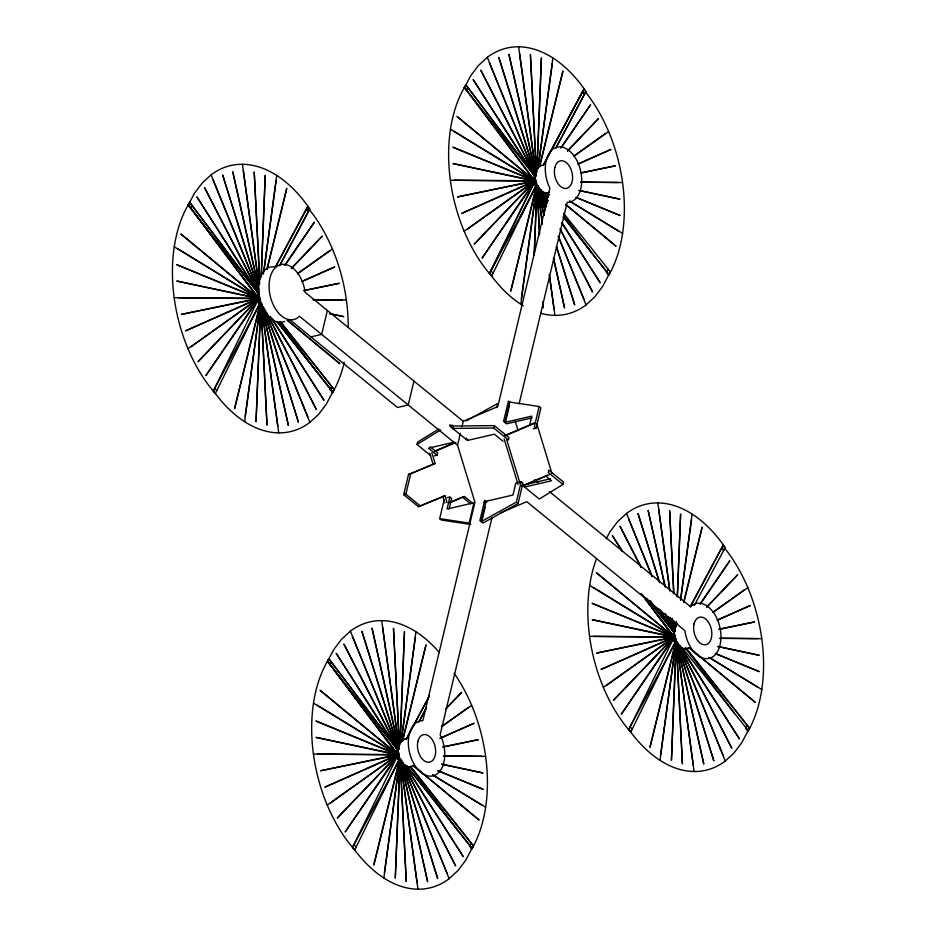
<?xml version="1.0" encoding="UTF-8"?>
<svg xmlns="http://www.w3.org/2000/svg" width="936" height="936" viewBox="0 0 936 936"><rect width="100%" height="100%" fill="white"/><g stroke="black" fill="none" stroke-linecap="round" stroke-linejoin="round"><path stroke-width="1.4" d="M258.851 293.682L260.454 302.234A14.11 8.763 76.9 0 0 263.367 307.137M677.29 623.341C669.778 631.484 676.588 653.258 688.896 647.899M261.343 276.951L265.216 175.348L261.085 276.822M400.257 742.002L404.469 631.683L399.859 744.763M537.147 169.627L541.406 57.856L536.737 172.388M534.152 254.931L536.784 186.709L520.79 304.2M676.354 625.751L676.459 622.85M677.453 596.723L680.612 513.981L677.243 596.618M534.257 255.001L537.053 186.861L539.487 234.901M676.003 627.062L676.248 621.258M244.6 421.68L260.337 303.978L234.573 408.658L260.091 303.72L213.42 390.78A127.284 78.87 76.9 0 0 309.886 422.382L318.661 414.285L326.325 404.106L332.631 392.242M263.917 271.534L276.705 175.43M383.854 878.027L399.59 760.324L373.827 865.004L399.344 760.055L352.673 847.115A127.284 78.87 76.9 0 0 449.14 878.717L457.915 870.62L465.578 860.453L471.884 848.578M401.24 742.271L415.958 631.777M538.177 168.445L552.895 57.95M659.997 760.324L675.745 642.622L649.97 747.302L675.488 642.365L628.817 729.413A127.284 78.87 76.9 0 0 725.283 761.027L734.058 752.93L741.721 742.751L748.028 730.887M680.671 600.105L692.102 514.075M405.311 739.03A14.11 8.763 76.9 0 0 401.099 740.832C397.004 745.817 397.648 752.883 399.707 758.569A14.11 8.763 76.9 0 0 412.402 765.952M674.271 631.613L674.669 628.653M521.364 298.748L536.539 186.498L510.763 291.178L536.293 186.241L489.61 273.289A127.284 78.87 76.9 0 0 523.282 305.744M263.297 274.248L276.12 180.87M245.173 416.239L260.594 304.188L256.043 421.773L260.863 304.34L266.994 425.19L261.121 304.446L278.717 432.853M400.971 742.072L415.373 637.217M384.427 872.574L399.847 760.523L395.296 878.12L400.117 760.687L406.247 881.525L400.374 760.781L417.971 889.2M537.907 168.258L552.322 63.391M680.472 599.953L691.528 519.515M660.57 754.872L675.991 642.833L671.44 760.418L676.26 642.985L682.402 763.823L676.517 643.09L694.114 771.498M398.83 744.986L398.233 752.591M542.248 165.216A14.11 8.763 76.9 0 0 538.036 167.006C533.976 172.002 534.538 179.069 536.644 184.755A14.11 8.763 76.9 0 0 549.338 192.126M533.789 181.011L533.965 182.204M674.774 628.185L676.95 623.809M187.972 348.719L256.897 299.93L198.011 361.717L257.049 300.316L205.885 375.628L257.599 300.55L258.359 301.638M259.096 302.55L259.916 303.194L215.292 393.6L213.291 391.072L257.786 300.503A1.966 1.217 76.9 0 1 257.096 298.806M327.378 310.483L321.68 334.386L310.904 336.901M413.934 381.081L408.225 404.984L397.461 407.488L289.774 319.656M447.034 502.468L444.986 495.787L418.427 506.68L403.709 494.676L408.564 474.353L435.123 463.472L431.847 452.708M430.618 455.551L417.035 444.483L417.608 442.084L438.773 429.039M403.709 494.676L405.861 494.173L410.717 473.85L435.123 463.472M434.444 455.855L437.135 455.224L437.697 452.837L430.127 446.659M451.456 427.389L452.029 425.002L453.328 426.055L494.29 425.599L509.008 437.603L508.435 439.99L493.717 427.986L452.755 428.454L453.328 426.055M470.855 524.476L441.394 520.042L439.663 518.638L444.19 499.66M491.926 517.795L440.142 734.76A28.22 17.527 76.9 0 1 436.141 774.587A28.22 17.527 76.9 0 1 409.617 752.965A28.22 17.527 76.9 0 1 422.838 720.638L474.95 502.258L457.54 445.208L460.395 433.251M461.963 426.676L463.25 421.305L497.776 406.61L549.888 188.23A28.22 17.527 76.9 0 1 553.89 148.403A28.22 17.527 76.9 0 1 580.414 170.024A28.22 17.527 76.9 0 1 567.204 202.351L519.141 403.72M449.093 509.09L451.632 498.467L449.9 497.063L447.045 509.008L473.967 502.749L469.123 523.072L439.663 518.638M466.175 439.393L466.456 438.2M453.036 427.261L450.017 424.78L449.725 425.985L467.474 440.446L467.754 439.253M327.226 805.065L396.15 756.265L337.264 818.064L396.302 756.651L345.138 831.975L397.039 756.85L352.544 847.419L354.732 849.888L399.169 759.541L398.35 758.897M534.561 184.146L533.976 183.023L489.481 273.593L491.669 276.073L535.801 185.983M520.311 217.269L535.918 185.878L533.859 183.257L489.481 273.593A127.284 79.033 77 0 1 464.455 87.364L465.952 84.837L534.702 176.12L464.35 87.668L470.796 75.605L478.495 65.426L487.317 57.318A127.284 79.232 76.9 0 1 584.169 88.826L542.95 165.672M496.677 407.581L497.648 403.521L466.257 420.907M493.717 427.986L494.29 425.599M481.946 520.615L485.176 507.066M505.3 422.744L509.5 405.136M529.565 425.424L531.788 416.134L504.867 422.393L509.71 402.07L539.171 406.505L540.903 407.92L536.047 428.243L533.356 428.875M521.2 481.818L515.818 483.081L512.963 495.027L486.041 501.298L481.186 521.621L516.344 502.141L521.2 481.818L522.931 483.233L518.076 503.556L482.917 523.037L479.887 520.556L484.743 500.233L486.907 502M539.171 406.505L534.316 426.828L536.047 428.243M523.575 484.789L523.294 485.983L539.311 499.052L562.957 484.462L563.53 482.075L548.812 470.071L548.25 472.469L562.957 484.462M603.369 687.363L672.294 638.563L613.408 700.362L672.446 638.96L621.282 714.273L672.996 639.194L673.768 640.271M675.008 642.108L630.688 732.233L628.688 729.717L673.183 639.148M267.134 269.264L286.767 188.44L266.935 269.077M539.885 165.964L562.957 70.96L539.3 167.146M402.609 741.207L426.02 644.787L402.351 740.973M683.912 602.234L702.164 527.085L683.725 602.059M258.067 301.801A3.721 2.317 76.9 0 1 257.692 295.507L257.236 296.665L257.517 295.554M533.894 178.027L533.426 179.185L533.707 178.062M396.77 751.889L396.49 753.012A2.878 1.79 76.9 0 0 397.145 757.575M401.146 759.786A5.089 3.159 76.9 0 1 397.098 756.159A5.089 3.159 76.9 0 1 398.104 750.216L328.829 658.71L327.506 661.19L396.49 753.012L396.958 751.854M672.914 634.187L672.633 635.31A2.878 1.79 76.9 0 0 673.288 639.885M642.634 595.237L672.633 635.31L673.101 634.152M535.907 170.773L537.077 168.386A14.11 8.763 76.9 0 1 540.926 165.59M398.97 744.6L400.14 742.213A14.11 8.763 76.9 0 1 406.318 739.393M535.766 171.159L535.17 178.776M242.202 338.656L244.752 333.45M246.028 330.841L259.916 303.194M280.309 321.516L334.164 389.446L332.725 392.055L277.044 321.832M332.678 391.997L334.164 389.446M563.554 213.209L610.354 271.966L608.915 274.576L563.203 216.918M382.73 792.394L399.169 759.541M469.802 845.653L471.171 842.962L469.439 846.062M473.417 845.793L471.978 848.402L473.417 845.793L410.506 766.432M745.957 727.962L747.314 725.26L745.582 728.36M749.56 728.091L748.121 730.7L749.56 728.091L686.65 648.742M258.184 294.606L258.839 293.974L189.762 202.316L188.253 204.844A127.284 79.033 77 0 0 213.291 391.072L215.479 393.553M257.236 296.665L188.253 204.844L189.762 202.316M190.464 207.769L191.974 205.253L190.406 207.991M275.547 266.842L307.792 206.411L309.746 209.009L279.735 265.555M279.548 265.602L309.746 209.009M465.952 84.837L464.455 87.364L533.625 179.139M543.594 164.713L546.308 159.6M551.058 150.637L583.982 88.932L585.936 91.529L555.925 148.075M543.781 164.666L583.982 88.932M555.738 148.11L585.936 91.529M354.732 849.888L352.544 847.419A127.284 79.033 77 0 1 327.506 661.19L329.016 658.663M329.718 664.115L331.227 661.588L329.659 664.326M406.657 738.539L429.261 696.267M418.801 721.937L426.266 707.862M418.989 721.902L426.453 707.815M690.265 606.762L723.189 545.056L725.143 547.654L694.266 605.522M608.821 274.751L602.515 286.627L594.851 296.806L586.076 304.902A127.284 78.87 76.9 0 1 541.031 313.408M674.049 632.373L672.493 634.982L674.049 632.373L650.263 600.853M606.212 538.808L610.003 531.73L617.702 521.551L626.523 513.443A127.284 79.232 76.9 0 1 723.376 544.951L690.382 606.481M275.664 266.561L307.979 206.318A127.284 79.232 76.9 0 0 211.126 174.798L202.305 182.906L194.606 193.085L188.159 205.148L258.839 293.974M406.013 739.498L429.308 696.091M330.186 389.715L331.917 386.615L330.548 389.317M606.376 272.236L608.107 269.135L606.75 271.838M466.596 90.499L464.455 87.364M285.211 265.169L314.414 222.136L284.486 265.45M561.413 147.677L590.604 104.656L560.676 147.958M700.608 603.802L729.811 560.781L699.882 604.083M291.435 268.492L322.335 236.036L291.33 268.293M567.625 151.012L598.525 118.556L567.52 150.813M445.641 709.125L461.588 692.371L445.583 709.032M706.832 607.136L737.732 574.681L706.727 606.938M257.997 294.653L258.652 294.021M534.187 177.161L535.029 176.494L465.765 84.883M397.25 750.988L398.092 750.321L397.437 750.941M673.393 633.286L674.236 632.619L646.647 598.151M439.323 652.521A127.284 79.232 76.9 0 0 350.38 631.133L341.558 639.241L333.86 649.432L327.413 661.495L397.905 750.368M535.614 186.03L535.1 185.117M674.493 641.195L675.312 641.839L672.867 639.428L674.938 642.049M191.201 346.706L256.78 299.508L185.585 330.853L256.698 299.087L181.268 314.426L256.651 298.654L174.178 297.683M297.613 273.78L332.42 249.023M464.162 231.239L532.97 182.029L461.776 213.361L532.888 181.596L457.458 196.946L532.841 181.163L450.368 180.203M573.803 156.3L608.611 131.531M330.455 803.041L396.033 755.855L324.839 787.188L395.951 755.422L320.521 770.773L395.905 754.989L313.431 754.03M441.546 726.757L471.674 705.358M606.598 685.351L672.177 638.153L600.982 669.486L672.095 637.72L596.665 653.071L672.048 637.287L589.575 636.328M713.01 612.425L747.817 587.656M297.531 273.593L329.191 251.035M467.392 229.226L533.087 182.438L474.201 244.237L533.239 182.836L482.075 258.149L533.859 183.257M573.721 156.101L605.381 133.555M441.476 726.593L468.445 707.382M712.928 612.226L744.588 589.68M417.035 444.483L440.692 429.893M688.545 648.25L684.122 649.245L680.683 647.501M301.977 281.584L334.854 266.877L301.907 281.385M578.167 164.093L611.044 149.397L578.097 163.905M441.23 737.919L474.107 723.224L439.85 738.305M717.374 620.217L750.251 605.522L717.304 620.03M435.018 450.953L454.99 442.447M434.503 451.585L455.809 442.517M504.668 435.603L534.245 423.013M505.475 435.673L535.053 423.084M418.427 506.68L444.986 495.787M449.221 502.632L461.027 497.613M450.064 502.69L464.49 496.548L472.832 503.357M521.609 486.123L547.139 475.277M522.417 486.193L549.303 474.751M500.233 512.986L526.781 501.684L684.895 630.653A28.22 17.527 76.9 0 0 709.5 658.312A28.22 17.527 76.9 0 0 718.24 621.679A28.22 17.527 76.9 0 0 690.604 606.739L549.432 491.599M307.792 206.411L309.559 209.056M535.029 176.494L533.473 178.823M533.941 183.982A4.469 2.773 76.9 0 1 533.157 178.624L533.38 178.6M533.976 183.023L534.374 184.193M536.106 185.714L535.918 185.761A5.089 3.159 76.9 0 0 538.27 185.749L538.598 185.96M189.575 202.363L258.652 293.728L257.283 296.303M259.424 303.521L257.47 300.795L259.541 303.404M490.897 270.703L493.085 273.183M214.707 388.194L216.895 390.663M532.104 417.877L506.598 423.809L503.568 421.34L508.412 401.017L510.143 402.421M453.983 442.225L428.477 448.168L437.135 455.224M467.474 440.446L494.395 434.187L503.053 441.242M408.564 474.353L410.717 473.85M447.209 497.683L449.9 497.063M464.49 496.548L462.337 497.051L470.679 503.86M550.672 478.717L525.166 484.649L524.593 487.048L551.515 480.776L546.109 476.365M483.772 502.281L486.474 501.649M723.189 545.056L725.143 547.654M650.075 600.9L673.897 632.245M675.312 641.839L674.306 641.242M328.829 658.71L397.753 749.947M396.677 752.965L396.256 752.474A4.469 2.773 76.9 0 0 397.636 758.605M398.677 759.856L396.724 757.13L398.795 759.751M630.103 726.827L632.291 729.308M353.96 844.529L356.148 847.01M581.326 172.938L615.42 165.812L581.279 172.75M303.709 290.722L339.218 283.292L303.662 290.523M719.105 629.366L754.615 621.937L719.059 629.168M442.962 747.068L478.471 739.627L442.915 746.87M454.51 180.25L532.83 180.73L452.977 163.566L532.853 180.309L452.884 147.186L532.912 179.899L450.462 129.308M580.753 182.251L622.557 182.532M178.32 297.73L256.639 298.221L176.787 281.046L256.663 297.788L176.693 264.677L256.721 297.391L174.271 246.8M313.244 299.789L346.367 300.023M593.716 636.375L672.036 636.854L592.184 619.69L672.06 636.433L592.09 603.31L672.118 636.024L589.668 585.433M719.959 638.375L761.764 638.656M317.573 754.077L395.893 754.556L316.04 737.392L395.916 754.135L315.947 721.012L395.975 753.726L313.525 703.135M443.804 756.077L485.62 756.358M580.718 182.052L618.415 182.497M313.232 299.637L342.225 299.976M719.924 638.177L757.622 638.621M443.781 755.867L481.478 756.323M578.67 190.488L619.995 199.169L580.086 190.581M329.554 313.654L343.805 316.649L329.554 313.583M717.877 646.612L759.201 655.294L717.865 646.39M441.733 764.314L483.058 772.984L441.722 764.092M576.155 197.531L620.123 215.526L576.166 197.309M715.361 653.656L759.33 671.65L715.373 653.433M437.884 770.808L483.187 789.352L437.896 770.585M569.626 201.228L622.592 233.392M708.833 657.353L761.799 689.516M432.689 775.043L485.655 807.218M454.252 131.403L533.005 179.525L457.037 116.485L533.134 179.174A3.721 2.317 76.9 0 0 533.731 183.643M178.062 248.894L256.815 297.004L180.835 233.977L256.944 296.654L194.267 212.858M593.459 587.527L672.212 635.649L596.244 572.61L672.34 635.298L640.996 593.401M317.316 705.229L396.068 753.351L320.1 690.312L396.197 753L333.52 669.193M569.661 200.994L618.813 231.309M710.096 657.868L758.02 687.433M432.724 774.809L481.865 805.124M258.898 302.597L259.728 303.241M398.151 758.932L398.982 759.587M680.378 647.256L678.424 645.22M463.25 421.305L305.136 292.336A28.22 17.527 76.9 0 0 280.543 264.677A28.22 17.527 76.9 0 0 271.803 301.31A28.22 17.527 76.9 0 0 299.438 316.251L457.54 445.208M534.749 479.618L538.141 482.379M516.344 502.141L518.076 503.556M405.861 494.173L420.58 506.177M565.73 204.727L616.063 246.215L565.8 204.493M689.282 647.946L755.27 702.339L690.487 648.566M287.305 320.358L339.873 363.695L287.375 320.124M413.139 765.636L479.127 820.041L413.232 765.344M547.256 192.652L549.256 194.899M543.465 191.751L547.993 197.461M563.39 216.871L608.868 274.517M543.278 191.786L547.806 197.496M685.55 647.642L749.373 728.138M682.484 647.911L748.309 730.653M630.876 732.198L628.688 729.717A127.284 79.033 77 0 1 596.595 558.429M280.121 321.563L333.976 389.493M277.243 321.797L332.912 392.02M410.319 766.479L473.23 845.84M406.528 765.578L472.165 848.355M406.341 765.613L471.978 848.402M533.66 183.304L535.731 185.925M261.893 303.451A5.089 3.159 76.9 0 1 257.845 299.824L257.54 298.97M583.795 88.978L585.749 91.576M642.821 595.202L672.586 634.725M188.452 204.809L257.189 296.08M327.705 661.144L396.443 752.427M606.505 272.399L608.704 275.324A127.284 79.069 76.8 0 0 585.842 92.488M745.711 728.524L747.911 731.449A127.284 79.069 76.8 0 0 724.16 547.501M330.314 389.879L332.514 392.804A127.284 79.069 76.8 0 0 344.261 362.185M469.568 846.226L471.767 849.151A127.284 79.069 76.8 0 0 454.077 673.265M546.975 192.839L548.718 195.168M563.53 214.952L594.886 256.873M470.457 95.367L533.134 179.174M685.316 647.794L734.093 712.998M279.501 321.961L318.696 374.365M410.038 766.654L457.95 830.7M540.014 189.037L547.829 201.205M561.892 223.119L600.187 282.777L562.08 222.803M622.498 551.409L612.331 535.579L622.428 551.491M660.044 609.827L674.131 631.741L664.876 613.735M270.071 316.263L323.985 400.257L271.896 318.252M534.503 176.167L473.125 79.455L534.924 175.617L480.765 70.165L535.17 175.418L487.317 57.318M541.09 189.751L548.087 200.772M658.956 609.032L673.709 632.291M680.297 645.875L739.393 738.902L677.664 642.728L731.8 748.18L677.465 642.903L725.283 761.027M258.313 293.647L196.934 196.946L258.722 293.097L204.574 187.645L258.979 292.898L211.126 174.798M397.566 749.982L336.188 653.281L397.975 749.443L343.828 643.991L398.233 749.245L350.38 631.133M404.925 764.806L463.238 856.604L401.509 760.418L455.645 865.882L401.322 760.605L449.14 878.717M678.354 645.15L675.219 638.902L674.271 631.847M641.195 567.368L619.971 526.289L641.101 567.438M665.087 613.571L674.376 631.543L668.374 616.789M672.996 639.194L673.569 640.318M257.599 300.55L258.172 301.673M396.852 756.896L397.613 757.973M546.87 203.475L538.259 186.779L545.887 205.557M560.126 229.156L592.593 292.055L560.243 229.039M264.057 308.12L316.391 409.547L266.877 313.08M539.113 187.89L547.034 203.323M489.376 62.782L535.439 175.278L498.818 57.447L535.72 175.196L508.927 54.253L536.024 175.161M626.523 513.443L652.158 576.494M668.608 616.672L674.645 631.402L670.34 617.538M213.186 180.274L258.699 291.424M352.439 636.609L398.502 749.104M546.261 207.008L538.048 186.919L545.36 210.483M558.301 236.469L586.076 304.902M723.224 755.551L677.255 643.044L713.829 760.874L677.02 643.114L703.778 764.057L676.775 643.126L693.237 765.051M262.946 307.078L309.886 422.382M447.08 873.253L401.111 760.734L437.685 878.576L400.877 760.816L427.635 881.759L400.631 760.828L417.093 882.753M558.418 236.399L584.017 299.426M628.582 518.907L652.029 576.564M263.156 306.95L307.827 416.906M659.74 582.835L638.024 513.571L659.131 581.502M671.018 618.848L674.926 631.32L672.095 618.509M258.664 289.903L222.628 174.938L258.816 291.377M545.173 210.541L537.814 186.989L544.108 215.444M262.291 305.779L298.432 422.23L261.624 304.469L288.382 425.412L261.378 304.493L277.84 426.406M398.069 747.712L361.881 631.273L398.783 749.011L371.99 628.079L399.075 748.987L381.701 620.626M536.819 423.903L551.994 473.604M515.081 420.732L518.053 430.478M506.739 439.815L520.229 483.994M504.165 438.937L518.076 484.497M429.694 453.211L432.97 463.975M442.833 496.291L444.869 502.971M665.344 587.188L648.133 510.377L664.841 585.784M672.352 618.485L675.23 631.285L673.861 621.247M258.874 288.382L232.736 171.733L258.898 289.832M543.921 215.456L537.568 187.001L542.412 222.862M553.457 258.137L564.572 307.932L553.55 258.137M535.24 179.197L535.965 182.555A14.11 8.763 76.9 0 0 548.203 192.535M398.291 753.024L399.029 756.382A14.11 8.763 76.9 0 0 411.267 766.362M259.038 296.689L259.775 300.035A14.11 8.763 76.9 0 0 262.267 305.393M658.722 509.383L669.989 591.154M674.142 621.282L675.336 629.881M519.515 53.258L535.93 172.329M382.578 627.073L399.181 747.583M243.325 170.738L258.944 284.076M542.424 224.266L537.311 186.966L539.581 233.509M554.03 308.927L549.315 274.482L554.908 315.373M657.844 502.925L669.591 589.692M518.638 46.8L535.825 173.733M242.447 164.28L258.851 285.48M673.885 593.564L669.614 510.588L673.674 593.494M675.382 622.674L675.605 627.038M536.48 172.376L530.408 54.463L536.176 172.282M399.461 744.74L393.471 628.29L399.169 744.658M259.763 279.665L254.218 171.943L259.705 283.947M675.102 622.592L675.312 626.956M284.731 321.457A28.22 17.527 76.9 0 1 258.968 296.115A28.22 17.527 76.9 0 1 275.172 267.076M534.269 184.216A5.089 3.159 76.9 0 1 533.391 178.121M534.479 176.518A5.089 3.159 76.9 0 1 536.071 176.167M534.082 183.749A2.878 1.79 76.9 0 1 533.017 180.426M538.083 185.971A5.089 3.159 76.9 0 1 533.859 181.701A5.089 3.159 76.9 0 1 535.801 176.05M534.023 183.105A1.966 1.217 76.9 0 1 533.286 181.327M536.866 182.871A1.966 1.228 76.9 0 1 535.989 181.958M535.801 181.49A1.966 1.228 76.9 0 1 535.872 179.618M401.333 759.576A5.089 3.159 76.9 0 1 396.525 756.3A5.089 3.159 76.9 0 1 398.303 750.005M397.32 758.148A3.721 2.317 76.9 0 1 396.478 752.333M397.402 757.177A1.966 1.217 76.9 0 1 396.361 754.662M399.309 756.183A1.966 1.228 76.9 0 1 399.157 753.141M675.991 641.757A4.469 2.773 76.9 0 1 675.254 641.757M673.148 640.107A4.469 2.773 76.9 0 1 672.364 634.748M677.477 641.874A5.089 3.159 76.9 0 1 673.475 640.341A5.089 3.159 76.9 0 1 672.598 634.245M673.464 640.446A3.721 2.317 76.9 0 1 672.621 634.631M677.29 642.096A5.089 3.159 76.9 0 1 673.241 638.469A5.089 3.159 76.9 0 1 674.248 632.514M673.546 639.475A1.966 1.217 76.9 0 1 672.949 638.878M672.493 637.451A1.966 1.217 76.9 0 1 672.516 636.96M676.412 639.066A1.966 1.228 76.9 0 1 675.745 638.797M675.453 638.492A1.966 1.228 76.9 0 1 675.301 635.439M261.249 302.808A4.469 2.773 76.9 0 1 259.096 302.831M257.739 301.462A4.469 2.773 76.9 0 1 257.377 295.296M261.32 303.58A5.089 3.159 76.9 0 1 257.774 301.158A5.089 3.159 76.9 0 1 257.201 295.601M308.763 208.868A127.284 79.069 76.8 0 1 348.18 327.46M257.891 301.24A2.878 1.79 76.9 0 1 256.803 298.256A2.878 1.79 76.9 0 1 258.02 296.162M257.845 299.824A5.089 3.159 76.9 0 1 258.851 293.881M260.676 300.362A1.966 1.228 76.9 0 1 259.681 297.11M258.161 298.736L258.675 299.415L258.161 298.736M397.414 755.083L397.929 755.75L397.414 755.083M534.351 181.256L534.865 181.923L534.386 181.163M673.557 637.381L674.072 638.048L673.557 637.381M467.977 87.808L466.654 90.289L467.977 87.808M397.718 750.122L396.349 752.684L397.718 750.122M582.496 91.728L584.45 94.325L582.496 91.728M306.306 209.208L308.26 211.805L306.306 209.208M721.703 547.852L723.657 550.45L721.703 547.852M574.622 304.75L556.44 246.566L574.622 304.75M543.196 307.698L542.892 301.883L543.196 307.698M694.091 623.867A14.11 8.763 76.9 0 0 704.597 644.81A14.11 8.763 76.9 0 0 709.535 624.101A14.11 8.763 76.9 0 0 694.091 623.867M554.837 167.521A14.11 8.763 76.9 0 0 565.344 188.464A14.11 8.763 76.9 0 0 570.281 167.755A14.11 8.763 76.9 0 0 554.837 167.521M417.889 741.347A14.11 8.763 76.9 0 0 428.407 762.29A14.11 8.763 76.9 0 0 433.345 741.581A14.11 8.763 76.9 0 0 417.889 741.347"/></g></svg>
